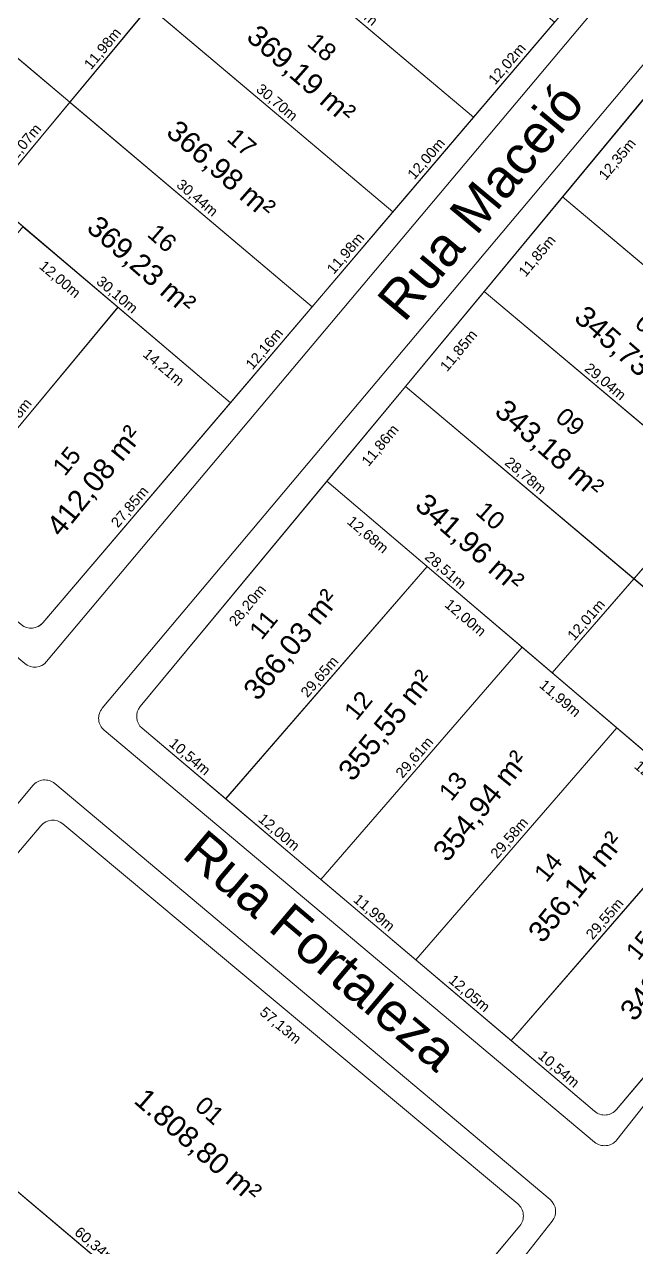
# Model space of a CAD drawing. Header units: metres. Extents: x 3808 to 8215, y 2374 to 6187.
# Drawn here: x 5081.2 to 5140.2, y 3154 to 3271.8 of the extents above; entities that cross this region are included whole.
import ezdxf

# ---------------------------------------------------------------- set-up
doc = ezdxf.new("R2010")
doc.units = ezdxf.units.M
for name, color, linetype in [('Areas Lotes', 1, 'Continuous'), ('Calçada', 8, 'Continuous'), ('COTAS', 7, 'Continuous'), ('Lote', 7, 'Continuous'), ('Nome das Ruas', 7, 'Continuous'), ('Nº Lote', 7, 'Continuous'), ('quadras', 7, 'Continuous')]:
    doc.layers.add(name, color=color, linetype=linetype)
doc.styles.add('Arial', font='arial.ttf')
doc.dimstyles.new('Copy(2) of ISO-25', dxfattribs={"dimtxt": 1, "dimasz": 2.5, "dimexe": 1.25, "dimexo": 0.625, "dimgap": 0.2, "dimtad": 1, "dimtoh": 1, "dimlfac": 1, "dimzin": 1, "dimtxsty": 'Arial', "dimblk": 'NONE', "dimcen": 0, "dimse1": 1, "dimse2": 1, "dimsd1": 1, "dimsd2": 1, "dimclrt": 256, "dimaunit": 1, "dimadec": 3, "dimazin": 0, "dimtfac": 1, "dimtmove": 0, "dimatfit": 3, "dimldrblk": 'NONE', "dimfxl": 1, "dimtolj": 1, "dimtzin": 0, "dimarcsym": 0})

# ---------------------------------------------------------------- blocks, each defined once
blk = doc.blocks.new('*D2647')
at = {"layer": 'Defpoints', "color": 0, "linetype": 'Continuous', "transparency": 16777216}
for p in [(5128.92, 3156.06), (5128.92, 3156.06), (5110.53, 3134.06)]:
    blk.add_point(p, dxfattribs=at)
at = {"layer": 'COTAS', "linetype": 'Continuous', "lineweight": 5, "transparency": 16777216, "insert": (5119.11, 3145.58), "char_height": 1, "attachment_point": 5, "rotation": 50.1149, "style": 'Arial'}
blk.add_mtext('\\A1;28,68m', dxfattribs=at)
blk = doc.blocks.new('_None')
blk = doc.blocks.new('*D2653')
at = {"layer": 'Defpoints', "color": 0, "linetype": 'Continuous', "transparency": 16777216}
for p in [(5082.77, 3194.61), (5084.68, 3192.99), (5064.37, 3172.94)]:
    blk.add_point(p, dxfattribs=at)
at = {"layer": 'COTAS', "linetype": 'Continuous', "lineweight": 5, "transparency": 16777216, "insert": (5074.87, 3182.67), "char_height": 1, "attachment_point": 5, "rotation": 49.6729, "style": 'Arial'}
blk.add_mtext('\\A1;28,43m', dxfattribs=at)
blk = doc.blocks.new('*D2654')
at = {"layer": 'Defpoints', "color": 0, "linetype": 'Continuous', "transparency": 16777216}
for p in [(5084.88, 3194.79), (5128.73, 3158.18), (5127.23, 3156.39)]:
    blk.add_point(p, dxfattribs=at)
at = {"layer": 'COTAS', "linetype": 'Continuous', "lineweight": 5, "transparency": 16777216, "insert": (5105.82, 3175.31), "char_height": 1, "attachment_point": 5, "rotation": 320.1399, "style": 'Arial'}
blk.add_mtext('\\A1;57,13m', dxfattribs=at)
blk = doc.blocks.new('*D2675')
at = {"layer": 'Defpoints', "color": 0, "linetype": 'Continuous', "transparency": 16777216}
for p in [(5064.37, 3172.94), (5087.6, 3153.37), (5086.15, 3151.65)]:
    blk.add_point(p, dxfattribs=at)
at = {"layer": 'COTAS', "linetype": 'Continuous', "lineweight": 5, "transparency": 16777216, "insert": (5075.05, 3162.05), "char_height": 1, "attachment_point": 5, "rotation": 319.8908, "style": 'Arial'}
blk.add_mtext('\\A1;30,37m', dxfattribs=at)
blk = doc.blocks.new('*D2677')
at = {"layer": 'Defpoints', "color": 0, "linetype": 'Continuous', "transparency": 16777216}
for p in [(5064.37, 3172.94), (5110.53, 3134.06), (5110.53, 3134.06)]:
    blk.add_point(p, dxfattribs=at)
at = {"layer": 'COTAS', "linetype": 'Continuous', "lineweight": 5, "transparency": 16777216, "insert": (5087.97, 3154.11), "char_height": 1, "attachment_point": 5, "rotation": 319.8908, "style": 'Arial'}
blk.add_mtext('\\A1;60,34m', dxfattribs=at)
blk = doc.blocks.new('*D2683')
at = {"layer": 'Defpoints', "color": 0, "linetype": 'Continuous', "transparency": 16777216}
for p in [(5101.03, 3235.36), (5101.03, 3235.36), (5082.96, 3214.16)]:
    blk.add_point(p, dxfattribs=at)
at = {"layer": 'COTAS', "linetype": 'Continuous', "lineweight": 5, "transparency": 16777216, "insert": (5091.39, 3225.28), "char_height": 1, "attachment_point": 5, "rotation": 49.5672, "style": 'Arial'}
blk.add_mtext('\\A1;27,85m', dxfattribs=at)
blk = doc.blocks.new('*D2684')
at = {"layer": 'Defpoints', "color": 0, "linetype": 'Continuous', "transparency": 16777216}
for p in [(5108.91, 3244.62), (5108.91, 3244.62), (5101.03, 3235.36)]:
    blk.add_point(p, dxfattribs=at)
at = {"layer": 'COTAS', "linetype": 'Continuous', "lineweight": 5, "transparency": 16777216, "insert": (5104.36, 3240.51), "char_height": 1, "attachment_point": 5, "rotation": 49.5672, "style": 'Arial'}
blk.add_mtext('\\A1;12,16m', dxfattribs=at)
blk = doc.blocks.new('*D2685')
at = {"layer": 'Defpoints', "color": 0, "linetype": 'Continuous', "transparency": 16777216}
for p in [(5116.68, 3253.74), (5116.68, 3253.74), (5108.91, 3244.62)]:
    blk.add_point(p, dxfattribs=at)
at = {"layer": 'COTAS', "linetype": 'Continuous', "lineweight": 5, "transparency": 16777216, "insert": (5112.19, 3249.7), "char_height": 1, "attachment_point": 5, "rotation": 49.5672, "style": 'Arial'}
blk.add_mtext('\\A1;11,98m', dxfattribs=at)
blk = doc.blocks.new('*D2686')
at = {"layer": 'Defpoints', "color": 0, "linetype": 'Continuous', "transparency": 16777216}
for p in [(5124.46, 3262.87), (5124.46, 3262.87), (5116.68, 3253.74)]:
    blk.add_point(p, dxfattribs=at)
at = {"layer": 'COTAS', "linetype": 'Continuous', "lineweight": 5, "transparency": 16777216, "insert": (5119.96, 3258.82), "char_height": 1, "attachment_point": 5, "rotation": 49.5672, "style": 'Arial'}
blk.add_mtext('\\A1;12,00m', dxfattribs=at)
blk = doc.blocks.new('*D2687')
at = {"layer": 'Defpoints', "color": 0, "linetype": 'Continuous', "transparency": 16777216}
for p in [(5132.26, 3272.02), (5132.26, 3272.02), (5124.46, 3262.87)]:
    blk.add_point(p, dxfattribs=at)
at = {"layer": 'COTAS', "linetype": 'Continuous', "lineweight": 5, "transparency": 16777216, "insert": (5127.75, 3267.96), "char_height": 1, "attachment_point": 5, "rotation": 49.5672, "style": 'Arial'}
blk.add_mtext('\\A1;12,02m', dxfattribs=at)
blk = doc.blocks.new('*D2702')
at = {"layer": 'Defpoints', "color": 0, "linetype": 'Continuous', "transparency": 16777216}
for p in [(5085.55, 3264.31), (5085.55, 3264.31), (5077.84, 3255.03)]:
    blk.add_point(p, dxfattribs=at)
at = {"layer": 'COTAS', "linetype": 'Continuous', "lineweight": 5, "transparency": 16777216, "insert": (5081.08, 3260.18), "char_height": 1, "attachment_point": 5, "rotation": 50.2659, "style": 'Arial'}
blk.add_mtext('\\A1;12,07m', dxfattribs=at)
blk = doc.blocks.new('*D2703')
at = {"layer": 'Defpoints', "color": 0, "linetype": 'Continuous', "transparency": 16777216}
for p in [(5093.21, 3273.53), (5093.21, 3273.53), (5085.55, 3264.31)]:
    blk.add_point(p, dxfattribs=at)
at = {"layer": 'COTAS', "linetype": 'Continuous', "lineweight": 5, "transparency": 16777216, "insert": (5088.77, 3269.43), "char_height": 1, "attachment_point": 5, "rotation": 50.2659, "style": 'Arial'}
blk.add_mtext('\\A1;11,98m', dxfattribs=at)
blk = doc.blocks.new('*D2710')
at = {"layer": 'Defpoints', "color": 0, "linetype": 'Continuous', "transparency": 16777216}
for p in [(5090.19, 3244.55), (5090.19, 3244.55), (5071.35, 3221.88)]:
    blk.add_point(p, dxfattribs=at)
at = {"layer": 'COTAS', "linetype": 'Continuous', "lineweight": 5, "transparency": 16777216, "insert": (5080.15, 3233.73), "char_height": 1, "attachment_point": 5, "rotation": 50.2659, "style": 'Arial'}
blk.add_mtext('\\A1;29,48m', dxfattribs=at)
blk = doc.blocks.new('*D2714')
at = {"layer": 'Defpoints', "color": 0, "linetype": 'Continuous', "transparency": 16777216}
for p in [(5081.04, 3252.31), (5090.21, 3244.58), (5088.62, 3242.7)]:
    blk.add_point(p, dxfattribs=at)
at = {"layer": 'COTAS', "linetype": 'Continuous', "lineweight": 5, "transparency": 16777216, "insert": (5084.56, 3247.19), "char_height": 1, "attachment_point": 5, "rotation": 319.7087, "style": 'Arial'}
blk.add_mtext('\\A1;12,00m', dxfattribs=at)
blk = doc.blocks.new('*D2715')
at = {"layer": 'Defpoints', "color": 0, "linetype": 'Continuous', "transparency": 16777216}
for p in [(5090.21, 3244.58), (5101.03, 3235.36), (5099.45, 3233.51)]:
    blk.add_point(p, dxfattribs=at)
at = {"layer": 'COTAS', "linetype": 'Continuous', "lineweight": 5, "transparency": 16777216, "insert": (5094.55, 3238.71), "char_height": 1, "attachment_point": 5, "rotation": 319.7087, "style": 'Arial'}
blk.add_mtext('\\A1;14,21m', dxfattribs=at)
blk = doc.blocks.new('*D2717')
at = {"layer": 'Defpoints', "color": 0, "linetype": 'Continuous', "transparency": 16777216}
for p in [(5078.07, 3254.83), (5101.03, 3235.36), (5101.03, 3235.36)]:
    blk.add_point(p, dxfattribs=at)
at = {"layer": 'COTAS', "linetype": 'Continuous', "lineweight": 5, "transparency": 16777216, "insert": (5090.07, 3245.71), "char_height": 1, "attachment_point": 5, "rotation": 319.7087, "style": 'Arial'}
blk.add_mtext('\\A1;30,10m', dxfattribs=at)
blk = doc.blocks.new('*D2718')
at = {"layer": 'Defpoints', "color": 0, "linetype": 'Continuous', "transparency": 16777216}
for p in [(5062.37, 3283.86), (5085.64, 3264.24), (5085.64, 3264.24)]:
    blk.add_point(p, dxfattribs=at)
at = {"layer": 'COTAS', "linetype": 'Continuous', "lineweight": 5, "transparency": 16777216, "insert": (5074.52, 3274.66), "char_height": 1, "attachment_point": 5, "rotation": 319.8616, "style": 'Arial'}
blk.add_mtext('\\A1;30,44m', dxfattribs=at)
blk = doc.blocks.new('*D2719')
at = {"layer": 'Defpoints', "color": 0, "linetype": 'Continuous', "transparency": 16777216}
for p in [(5085.64, 3264.24), (5108.91, 3244.62), (5108.91, 3244.62)]:
    blk.add_point(p, dxfattribs=at)
at = {"layer": 'COTAS', "linetype": 'Continuous', "lineweight": 5, "transparency": 16777216, "insert": (5097.79, 3255.04), "char_height": 1, "attachment_point": 5, "rotation": 319.8616, "style": 'Arial'}
blk.add_mtext('\\A1;30,44m', dxfattribs=at)
blk = doc.blocks.new('*D2721')
at = {"layer": 'Defpoints', "color": 0, "linetype": 'Continuous', "transparency": 16777216}
for p in [(5093.21, 3273.53), (5116.68, 3253.74), (5116.68, 3253.74)]:
    blk.add_point(p, dxfattribs=at)
at = {"layer": 'COTAS', "linetype": 'Continuous', "lineweight": 5, "transparency": 16777216, "insert": (5105.47, 3264.24), "char_height": 1, "attachment_point": 5, "rotation": 319.8616, "style": 'Arial'}
blk.add_mtext('\\A1;30,70m', dxfattribs=at)
blk = doc.blocks.new('*D2723')
at = {"layer": 'Defpoints', "color": 0, "linetype": 'Continuous', "transparency": 16777216}
for p in [(5100.88, 3282.75), (5124.46, 3262.87), (5124.46, 3262.87)]:
    blk.add_point(p, dxfattribs=at)
at = {"layer": 'COTAS', "linetype": 'Continuous', "lineweight": 5, "transparency": 16777216, "insert": (5113.19, 3273.42), "char_height": 1, "attachment_point": 5, "rotation": 319.8616, "style": 'Arial'}
blk.add_mtext('\\A1;30,84m', dxfattribs=at)
blk = doc.blocks.new('*D2737')
at = {"layer": 'Defpoints', "color": 0, "linetype": 'Continuous', "transparency": 16777216}
for p in [(5092.53, 3203.99), (5100.58, 3197.18), (5100.58, 3197.18)]:
    blk.add_point(p, dxfattribs=at)
at = {"layer": 'COTAS', "linetype": 'Continuous', "lineweight": 5, "transparency": 16777216, "insert": (5097.07, 3201.2), "char_height": 1, "attachment_point": 5, "rotation": 319.759, "style": 'Arial'}
blk.add_mtext('\\A1;10,54m', dxfattribs=at)
blk = doc.blocks.new('*D2738')
at = {"layer": 'Defpoints', "color": 0, "linetype": 'Continuous', "transparency": 16777216}
for p in [(5100.58, 3197.18), (5109.74, 3189.43), (5109.74, 3189.43)]:
    blk.add_point(p, dxfattribs=at)
at = {"layer": 'COTAS', "linetype": 'Continuous', "lineweight": 5, "transparency": 16777216, "insert": (5105.67, 3193.92), "char_height": 1, "attachment_point": 5, "rotation": 319.759, "style": 'Arial'}
blk.add_mtext('\\A1;12,00m', dxfattribs=at)
blk = doc.blocks.new('*D2739')
at = {"layer": 'Defpoints', "color": 0, "linetype": 'Continuous', "transparency": 16777216}
for p in [(5109.74, 3189.43), (5118.89, 3181.68), (5118.89, 3181.68)]:
    blk.add_point(p, dxfattribs=at)
at = {"layer": 'COTAS', "linetype": 'Continuous', "lineweight": 5, "transparency": 16777216, "insert": (5114.83, 3186.17), "char_height": 1, "attachment_point": 5, "rotation": 319.759, "style": 'Arial'}
blk.add_mtext('\\A1;11,99m', dxfattribs=at)
blk = doc.blocks.new('*D2740')
at = {"layer": 'Defpoints', "color": 0, "linetype": 'Continuous', "transparency": 16777216}
for p in [(5118.89, 3181.68), (5128.09, 3173.9), (5128.09, 3173.9)]:
    blk.add_point(p, dxfattribs=at)
at = {"layer": 'COTAS', "linetype": 'Continuous', "lineweight": 5, "transparency": 16777216, "insert": (5124.01, 3178.4), "char_height": 1, "attachment_point": 5, "rotation": 319.759, "style": 'Arial'}
blk.add_mtext('\\A1;12,05m', dxfattribs=at)
blk = doc.blocks.new('*D2741')
at = {"layer": 'Defpoints', "color": 0, "linetype": 'Continuous', "transparency": 16777216}
for p in [(5128.09, 3173.9), (5136.13, 3167.09), (5136.13, 3167.09)]:
    blk.add_point(p, dxfattribs=at)
at = {"layer": 'COTAS', "linetype": 'Continuous', "lineweight": 5, "transparency": 16777216, "insert": (5132.63, 3171.11), "char_height": 1, "attachment_point": 5, "rotation": 319.759, "style": 'Arial'}
blk.add_mtext('\\A1;10,54m', dxfattribs=at)
blk = doc.blocks.new('*D2742')
at = {"layer": 'Defpoints', "color": 0, "linetype": 'Continuous', "transparency": 16777216}
for p in [(5156.29, 3188.69), (5156.29, 3188.69), (5138.25, 3167.27)]:
    blk.add_point(p, dxfattribs=at)
at = {"layer": 'COTAS', "linetype": 'Continuous', "lineweight": 5, "transparency": 16777216, "insert": (5146.66, 3178.5), "char_height": 1, "attachment_point": 5, "rotation": 49.9018, "style": 'Arial'}
blk.add_mtext('\\A1;28,01m', dxfattribs=at)
blk = doc.blocks.new('*D2749')
at = {"layer": 'Defpoints', "color": 0, "linetype": 'Continuous', "transparency": 16777216}
for p in [(5110.34, 3227.81), (5112.35, 3226.13), (5092.34, 3206.1)]:
    blk.add_point(p, dxfattribs=at)
at = {"layer": 'COTAS', "linetype": 'Continuous', "lineweight": 5, "transparency": 16777216, "insert": (5102.74, 3215.79), "char_height": 1, "attachment_point": 5, "rotation": 50.3427, "style": 'Arial'}
blk.add_mtext('\\A1;28,20m', dxfattribs=at)
blk = doc.blocks.new('*D2750')
at = {"layer": 'Defpoints', "color": 0, "linetype": 'Continuous', "transparency": 16777216}
for p in [(5117.91, 3236.94), (5119.92, 3235.27), (5110.34, 3227.81)]:
    blk.add_point(p, dxfattribs=at)
at = {"layer": 'COTAS', "linetype": 'Continuous', "lineweight": 5, "transparency": 16777216, "insert": (5115.52, 3231.21), "char_height": 1, "attachment_point": 5, "rotation": 50.3427, "style": 'Arial'}
blk.add_mtext('\\A1;11,86m', dxfattribs=at)
blk = doc.blocks.new('*D2751')
at = {"layer": 'Defpoints', "color": 0, "linetype": 'Continuous', "transparency": 16777216}
for p in [(5125.47, 3246.06), (5127.49, 3244.39), (5117.91, 3236.94)]:
    blk.add_point(p, dxfattribs=at)
at = {"layer": 'COTAS', "linetype": 'Continuous', "lineweight": 5, "transparency": 16777216, "insert": (5123.09, 3240.34), "char_height": 1, "attachment_point": 5, "rotation": 50.3427, "style": 'Arial'}
blk.add_mtext('\\A1;11,85m', dxfattribs=at)
blk = doc.blocks.new('*D2752')
at = {"layer": 'Defpoints', "color": 0, "linetype": 'Continuous', "transparency": 16777216}
for p in [(5133.03, 3255.19), (5135.05, 3253.52), (5125.47, 3246.06)]:
    blk.add_point(p, dxfattribs=at)
at = {"layer": 'COTAS', "linetype": 'Continuous', "lineweight": 5, "transparency": 16777216, "insert": (5130.65, 3249.46), "char_height": 1, "attachment_point": 5, "rotation": 50.3427, "style": 'Arial'}
blk.add_mtext('\\A1;11,85m', dxfattribs=at)
blk = doc.blocks.new('*D2753')
at = {"layer": 'Defpoints', "color": 0, "linetype": 'Continuous', "transparency": 16777216}
for p in [(5140.91, 3264.69), (5142.93, 3263.02), (5133.03, 3255.19)]:
    blk.add_point(p, dxfattribs=at)
at = {"layer": 'COTAS', "linetype": 'Continuous', "lineweight": 5, "transparency": 16777216, "insert": (5138.37, 3258.78), "char_height": 1, "attachment_point": 5, "rotation": 50.3427, "style": 'Arial'}
blk.add_mtext('\\A1;12,35m', dxfattribs=at)
blk = doc.blocks.new('*D2761')
at = {"layer": 'Defpoints', "color": 0, "linetype": 'Continuous', "transparency": 16777216}
for p in [(5139.92, 3218.4), (5139.92, 3218.4), (5132.05, 3209.32)]:
    blk.add_point(p, dxfattribs=at)
at = {"layer": 'COTAS', "linetype": 'Continuous', "lineweight": 5, "transparency": 16777216, "insert": (5135.38, 3214.39), "char_height": 1, "attachment_point": 5, "rotation": 49.0793, "style": 'Arial'}
blk.add_mtext('\\A1;12,01m', dxfattribs=at)
blk = doc.blocks.new('*D2762')
at = {"layer": 'Defpoints', "color": 0, "linetype": 'Continuous', "transparency": 16777216}
for p in [(5147.71, 3227.39), (5147.71, 3227.39), (5139.92, 3218.4)]:
    blk.add_point(p, dxfattribs=at)
at = {"layer": 'COTAS', "linetype": 'Continuous', "lineweight": 5, "transparency": 16777216, "insert": (5143.21, 3223.42), "char_height": 1, "attachment_point": 5, "rotation": 49.0793, "style": 'Arial'}
blk.add_mtext('\\A1;11,89m', dxfattribs=at)
blk = doc.blocks.new('*D2766')
at = {"layer": 'Defpoints', "color": 0, "linetype": 'Continuous', "transparency": 16777216}
for p in [(5120, 3219.59), (5120, 3219.59), (5100.58, 3197.18)]:
    blk.add_point(p, dxfattribs=at)
at = {"layer": 'COTAS', "linetype": 'Continuous', "lineweight": 5, "transparency": 16777216, "insert": (5109.68, 3208.91), "char_height": 1, "attachment_point": 5, "rotation": 49.0793, "style": 'Arial'}
blk.add_mtext('\\A1;29,65m', dxfattribs=at)
blk = doc.blocks.new('*D2767')
at = {"layer": 'Defpoints', "color": 0, "linetype": 'Continuous', "transparency": 16777216}
for p in [(5129.13, 3211.81), (5129.13, 3211.81), (5109.74, 3189.43)]:
    blk.add_point(p, dxfattribs=at)
at = {"layer": 'COTAS', "linetype": 'Continuous', "lineweight": 5, "transparency": 16777216, "insert": (5118.83, 3201.14), "char_height": 1, "attachment_point": 5, "rotation": 49.0793, "style": 'Arial'}
blk.add_mtext('\\A1;29,61m', dxfattribs=at)
blk = doc.blocks.new('*D2768')
at = {"layer": 'Defpoints', "color": 0, "linetype": 'Continuous', "transparency": 16777216}
for p in [(5138.27, 3204.04), (5138.27, 3204.04), (5118.89, 3181.68)]:
    blk.add_point(p, dxfattribs=at)
at = {"layer": 'COTAS', "linetype": 'Continuous', "lineweight": 5, "transparency": 16777216, "insert": (5127.97, 3193.38), "char_height": 1, "attachment_point": 5, "rotation": 49.0793, "style": 'Arial'}
blk.add_mtext('\\A1;29,58m', dxfattribs=at)
blk = doc.blocks.new('*D2769')
at = {"layer": 'Defpoints', "color": 0, "linetype": 'Continuous', "transparency": 16777216}
for p in [(5147.44, 3196.23), (5147.44, 3196.23), (5128.09, 3173.9)]:
    blk.add_point(p, dxfattribs=at)
at = {"layer": 'COTAS', "linetype": 'Continuous', "lineweight": 5, "transparency": 16777216, "insert": (5137.16, 3185.59), "char_height": 1, "attachment_point": 5, "rotation": 49.0793, "style": 'Arial'}
blk.add_mtext('\\A1;29,55m', dxfattribs=at)
blk = doc.blocks.new('*D2770')
at = {"layer": 'Defpoints', "color": 0, "linetype": 'Continuous', "transparency": 16777216}
for p in [(5110.34, 3227.81), (5120, 3219.59), (5118.54, 3217.87)]:
    blk.add_point(p, dxfattribs=at)
at = {"layer": 'COTAS', "linetype": 'Continuous', "lineweight": 5, "transparency": 16777216, "insert": (5114.23, 3222.59), "char_height": 1, "attachment_point": 5, "rotation": 319.5993, "style": 'Arial'}
blk.add_mtext('\\A1;12,68m', dxfattribs=at)
blk = doc.blocks.new('*D2771')
at = {"layer": 'Defpoints', "color": 0, "linetype": 'Continuous', "transparency": 16777216}
for p in [(5120, 3219.59), (5129.13, 3211.81), (5127.68, 3210.1)]:
    blk.add_point(p, dxfattribs=at)
at = {"layer": 'COTAS', "linetype": 'Continuous', "lineweight": 5, "transparency": 16777216, "insert": (5123.63, 3214.59), "char_height": 1, "attachment_point": 5, "rotation": 319.5993, "style": 'Arial'}
blk.add_mtext('\\A1;12,00m', dxfattribs=at)
blk = doc.blocks.new('*D2772')
at = {"layer": 'Defpoints', "color": 0, "linetype": 'Continuous', "transparency": 16777216}
for p in [(5129.13, 3211.81), (5138.27, 3204.04), (5136.81, 3202.32)]:
    blk.add_point(p, dxfattribs=at)
at = {"layer": 'COTAS', "linetype": 'Continuous', "lineweight": 5, "transparency": 16777216, "insert": (5132.76, 3206.82), "char_height": 1, "attachment_point": 5, "rotation": 319.5993, "style": 'Arial'}
blk.add_mtext('\\A1;11,99m', dxfattribs=at)
blk = doc.blocks.new('*D2773')
at = {"layer": 'Defpoints', "color": 0, "linetype": 'Continuous', "transparency": 16777216}
for p in [(5138.27, 3204.04), (5147.44, 3196.23), (5145.98, 3194.51)]:
    blk.add_point(p, dxfattribs=at)
at = {"layer": 'COTAS', "linetype": 'Continuous', "lineweight": 5, "transparency": 16777216, "insert": (5141.91, 3199.03), "char_height": 1, "attachment_point": 5, "rotation": 319.5993, "style": 'Arial'}
blk.add_mtext('\\A1;12,05m', dxfattribs=at)
blk = doc.blocks.new('*D2775')
at = {"layer": 'Defpoints', "color": 0, "linetype": 'Continuous', "transparency": 16777216}
for p in [(5110.34, 3227.81), (5132.05, 3209.33), (5132.05, 3209.33)]:
    blk.add_point(p, dxfattribs=at)
at = {"layer": 'COTAS', "linetype": 'Continuous', "lineweight": 5, "transparency": 16777216, "insert": (5121.71, 3219.18), "char_height": 1, "attachment_point": 5, "rotation": 319.5993, "style": 'Arial'}
blk.add_mtext('\\A1;28,51m', dxfattribs=at)
blk = doc.blocks.new('*D2776')
at = {"layer": 'Defpoints', "color": 0, "linetype": 'Continuous', "transparency": 16777216}
for p in [(5132.06, 3209.33), (5156.29, 3188.69), (5156.29, 3188.69)]:
    blk.add_point(p, dxfattribs=at)
at = {"layer": 'COTAS', "linetype": 'Continuous', "lineweight": 5, "transparency": 16777216, "insert": (5144.69, 3199.62), "char_height": 1, "attachment_point": 5, "rotation": 319.5863, "style": 'Arial'}
blk.add_mtext('\\A1;31,83m', dxfattribs=at)
blk = doc.blocks.new('*D2777')
at = {"layer": 'Defpoints', "color": 0, "linetype": 'Continuous', "transparency": 16777216}
for p in [(5117.91, 3236.94), (5139.92, 3218.4), (5139.92, 3218.4)]:
    blk.add_point(p, dxfattribs=at)
at = {"layer": 'COTAS', "linetype": 'Continuous', "lineweight": 5, "transparency": 16777216, "insert": (5129.43, 3228.28), "char_height": 1, "attachment_point": 5, "rotation": 319.9039, "style": 'Arial'}
blk.add_mtext('\\A1;28,78m', dxfattribs=at)
blk = doc.blocks.new('*D2778')
at = {"layer": 'Defpoints', "color": 0, "linetype": 'Continuous', "transparency": 16777216}
for p in [(5139.92, 3218.4), (5164.14, 3198.01), (5164.14, 3198.01)]:
    blk.add_point(p, dxfattribs=at)
at = {"layer": 'COTAS', "linetype": 'Continuous', "lineweight": 5, "transparency": 16777216, "insert": (5152.55, 3208.82), "char_height": 1, "attachment_point": 5, "rotation": 319.9039, "style": 'Arial'}
blk.add_mtext('\\A1;31,66m', dxfattribs=at)
blk = doc.blocks.new('*D2779')
at = {"layer": 'Defpoints', "color": 0, "linetype": 'Continuous', "transparency": 16777216}
for p in [(5125.47, 3246.06), (5147.71, 3227.39), (5147.71, 3227.39)]:
    blk.add_point(p, dxfattribs=at)
at = {"layer": 'COTAS', "linetype": 'Continuous', "lineweight": 5, "transparency": 16777216, "insert": (5137.11, 3237.34), "char_height": 1, "attachment_point": 5, "rotation": 319.9832, "style": 'Arial'}
blk.add_mtext('\\A1;29,04m', dxfattribs=at)
blk = doc.blocks.new('*D2781')
at = {"layer": 'Defpoints', "color": 0, "linetype": 'Continuous', "transparency": 16777216}
for p in [(5133.03, 3255.19), (5155.48, 3236.35), (5155.48, 3236.35)]:
    blk.add_point(p, dxfattribs=at)
at = {"layer": 'COTAS', "linetype": 'Continuous', "lineweight": 5, "transparency": 16777216, "insert": (5144.77, 3246.38), "char_height": 1, "attachment_point": 5, "rotation": 319.9832, "style": 'Arial'}
blk.add_mtext('\\A1;29,30m', dxfattribs=at)

msp = doc.modelspace()

# ---------------------------------------------------------------- linework, layer by layer
at = {"layer": 'Calçada', "linetype": 'Continuous', "lineweight": 5}
for p, q in [((5161.636, 3303.601), (5083.323, 3210.419)), ((5081.21, 3210.235), (5033.554, 3250.248)), ((5081.985, 3198.48), (5003.887, 3105.011)), ((5131.842, 3158.583), (5084.101, 3198.667)), ((5128.147, 3151.573), (5132.053, 3156.503))]:
    msp.add_line(p, q, dxfattribs=at)
at = {"layer": 'Calçada', "linetype": 'Continuous', "lineweight": 5, "flags": 128}
msp.add_lwpolyline([(5138.266, 3164.344, -0.422542), (5136.126, 3164.126), (5088.868, 3203.805, -0.4143551), (5088.684, 3205.919), (5167.057, 3299.171, -0.4113763), (5169.16, 3299.364), (5172.41, 3296.685), (5214.232, 3261.654), (5216.566, 3259.817, -0.4300369), (5216.765, 3257.648), (5211.147, 3251.251), (5141.905, 3168.935), (5138.266, 3164.344)], format="xyb", dxfattribs=at)
at = {"layer": 'Calçada', "linetype": 'Continuous', "lineweight": 5}
for centre, start, end in [((5082.174, 3211.384), 229.98262, 319.95495), ((5083.137, 3197.519), 49.98262, 140.11931), ((5130.878, 3157.434), 321.60701, 49.98262)]:
    msp.add_arc(centre, 1.5, start, end, dxfattribs=at)
at = {"layer": 'Lote', "linetype": 'Continuous', "lineweight": 5}
for p, q in [((5070.095, 3293.022), (5116.683, 3253.738)), ((5085.555, 3264.311), (5062.373, 3283.859)), ((5103.011, 3280.96), (5124.465, 3262.87)), ((5099.01, 3280.498), (5077.837, 3255.026)), ((5054.645, 3274.688), (5101.028, 3235.364)), ((5085.642, 3264.237), (5108.911, 3244.616)), ((5133.035, 3255.186), (5153.107, 3238.334)), ((5125.471, 3246.062), (5171.825, 3207.143)), ((5090.212, 3244.579), (5071.345, 3221.881)), ((5164.138, 3198.013), (5117.907, 3236.938)), ((5132.052, 3209.324), (5153.552, 3234.127)), ((5110.337, 3227.806), (5156.291, 3188.694)), ((5100.574, 3197.182), (5119.995, 3219.586)), ((5109.735, 3189.431), (5129.133, 3211.808)), ((5118.89, 3181.684), (5138.266, 3204.036)), ((5128.086, 3173.901), (5147.44, 3196.228)), ((5064.373, 3172.936), (5110.526, 3134.059))]:
    msp.add_line(p, q, dxfattribs=at)
at = {"layer": 'Lote', "linetype": 'Continuous', "lineweight": 5, "flags": 128}
for points in [[(5070.095, 3293.022), (5062.373, 3283.859), (5085.555, 3264.311), (5093.215, 3273.527)], [(5062.373, 3283.859), (5054.645, 3274.688), (5077.837, 3255.026), (5085.555, 3264.311)], [(5108.911, 3244.616), (5116.683, 3253.738), (5093.215, 3273.527), (5085.555, 3264.311)], [(5101.028, 3235.364), (5108.911, 3244.616), (5085.555, 3264.311), (5077.837, 3255.026)], [(5062.111, 3229.544), (5071.345, 3221.881), (5090.19, 3244.552), (5081.037, 3252.313)], [(5139.922, 3218.403), (5147.711, 3227.389), (5125.471, 3246.062), (5117.907, 3236.938)], [(5132.052, 3209.324), (5139.922, 3218.403), (5117.907, 3236.938), (5110.337, 3227.806)], [(5164.138, 3198.013), (5171.825, 3207.143), (5147.711, 3227.389), (5139.922, 3218.403)], [(5129.133, 3211.808), (5119.995, 3219.586), (5100.575, 3197.183), (5109.735, 3189.431)], [(5156.291, 3188.694), (5164.138, 3198.013), (5139.922, 3218.403), (5132.052, 3209.324)], [(5138.266, 3204.036), (5129.133, 3211.808), (5109.735, 3189.431), (5118.89, 3181.684)], [(5118.89, 3181.684), (5128.086, 3173.901), (5147.44, 3196.228), (5138.266, 3204.036)], [(5077.855, 3141.648), (5087.599, 3153.371), (5064.373, 3172.936), (5054.406, 3161.194)]]:
    msp.add_lwpolyline(points, close=True, dxfattribs=at)
for points in [[(5103.011, 3280.96), (5124.465, 3262.87), (5132.261, 3272.02), (5108.568, 3291.998), (5108.566, 3291.995), (5102.76, 3285.01)], [(5099.01, 3280.498), (5093.215, 3273.527), (5116.683, 3253.738), (5124.465, 3262.87), (5103.011, 3280.96)], [(5157.395, 3238.56), (5163.583, 3245.698), (5140.915, 3264.693), (5133.035, 3255.186), (5153.107, 3238.334)], [(5153.107, 3238.334), (5133.035, 3255.186), (5125.471, 3246.062), (5147.711, 3227.389), (5153.552, 3234.127)]]:
    msp.add_lwpolyline(points, dxfattribs=at)
for points in [[(5071.345, 3221.881), (5080.864, 3213.981, 0.410413), (5082.963, 3214.163), (5101.028, 3235.364), (5090.19, 3244.552)], [(5119.995, 3219.586), (5110.337, 3227.806), (5092.341, 3206.096, 0.4112332), (5092.527, 3203.994), (5100.575, 3197.183)], [(5156.291, 3188.694), (5147.44, 3196.228), (5128.086, 3173.901), (5136.134, 3167.09, 0.4149434), (5138.25, 3167.269)], [(5110.526, 3134.059), (5128.916, 3156.064, 0.414341), (5128.726, 3158.178), (5084.876, 3194.79, 0.4118284), (5082.771, 3194.609), (5064.373, 3172.936)]]:
    msp.add_lwpolyline(points, format="xyb", close=True, dxfattribs=at)
at = {"layer": 'quadras', "linetype": 'Continuous', "lineweight": 5}
for p, q in [((5082.963, 3214.163), (5159.121, 3303.544)), ((5166.822, 3295.945), (5092.341, 3206.096)), ((5138.25, 3167.269), (5213.754, 3256.938)), ((5092.527, 3203.994), (5136.134, 3167.09)), ((5082.771, 3194.609), (5007.644, 3106.107)), ((5128.726, 3158.178), (5084.876, 3194.79)), ((5054.511, 3067.03), (5128.916, 3156.064))]:
    msp.add_line(p, q, dxfattribs=at)
for centre, start, end in [((5081.822, 3215.136), 230.31171, 319.56724), ((5093.496, 3205.139), 140.34268, 229.75905), ((5083.915, 3193.639), 50.13987, 139.6729), ((5137.103, 3168.235), 229.75905, 319.90179), ((5127.765, 3157.026), 320.11495, 50.13987)]:
    msp.add_arc(centre, 1.5, start, end, dxfattribs=at)

# ---------------------------------------------------------------- texts
at = {"layer": 'Areas Lotes', "color": 1, "lineweight": 5, "style": 'Arial'}
for s, height, rotation, p in [('369,19 m²', 2.0071, 318.90341, (5102.451, 3270.427)), ('366,98 m²', 2.0071, 318.90341, (5094.726, 3261.248)), ('369,23 m²', 2.0071, 318.90341, (5087.054, 3252.042)), ('345,73 m²', 2.0071, 318.90341, (5134.032, 3243.381)), ('343,18 m²', 2.0071, 318.90341, (5126.368, 3234.341)), ('412,08 m²', 2.0071, 50.94257, (5084.699, 3222.318)), ('341,96 m²', 2.0071, 318.90341, (5118.691, 3225.286)), ('366,03 m²', 2.0071, 50.94257, (5103.666, 3206.54)), ('355,55 m²', 2.0071, 50.94257, (5112.804, 3198.763)), ('354,94 m²', 2.0071, 50.94257, (5121.936, 3190.99)), ('356,14 m²', 2.0071, 50.94257, (5131.11, 3183.182)), ('349,00 m²', 2.0071, 50.94257, (5139.962, 3175.648)), ('1.808,80 m²', 2.00712, 318.90341, (5091.624, 3167.982))]:
    msp.add_text(s, height=height, rotation=rotation, dxfattribs=at).set_placement(p)
at = {"layer": 'Nome das Ruas', "lineweight": 5, "style": 'Arial'}
for s, height, rotation, p in [('Rua Maceió', 3.6842, 50.27315, (5117.773, 3243.004, 190.804)), ('Rua Fortaleza', 3.68425, 319.74403, (5096.236, 3191.637, 190.804))]:
    msp.add_text(s, height=height, rotation=rotation, dxfattribs=at).set_placement(p)
at = {"layer": 'Nº Lote', "lineweight": 5, "style": 'Arial'}
for s, rotation, p in [('18', 318.90341, (5108.309, 3269.848, 1.156)), ('17', 318.90341, (5100.584, 3260.669, 1.156)), ('16', 318.90341, (5092.912, 3251.463, 1.156)), ('08', 318.90341, (5139.89, 3242.802, 1.156)), ('09', 318.90341, (5132.226, 3233.762, 1.156)), ('15', 50.94257, (5085.069, 3228.193, 1.156)), ('10', 318.90341, (5124.549, 3224.707, 1.156)), ('11', 50.94257, (5104.036, 3212.415, 1.156)), ('12', 50.94257, (5113.174, 3204.637, 1.156)), ('13', 50.94257, (5122.307, 3196.865, 1.156)), ('14', 50.94257, (5131.481, 3189.057, 1.156)), ('15', 50.94257, (5140.332, 3181.523, 1.156)), ('01', 318.90341, (5097.482, 3167.403, 1.156))]:
    msp.add_text(s, height=1.706, rotation=rotation, dxfattribs=at).set_placement(p)

# ---------------------------------------------------------------- dimensions: what is measured, and where the dimension line sits
at = {"layer": 'COTAS', "linetype": 'Continuous', "lineweight": 5}
for p1, p2, distance, picture, middle in [((5062.373, 3283.859), (5085.642, 3264.237), 0, '*D2718', (5074.524, 3274.66)), ((5100.8844, 3282.7537), (5124.4647, 3262.8702), 0, '*D2723', (5113.1908, 3273.4242)), ((5093.215, 3273.527), (5116.683, 3253.738), 0, '*D2721', (5105.465, 3264.244)), ((5077.837, 3255.026), (5085.555, 3264.311), 0, '*D2702', (5081.08, 3260.181)), ((5085.642, 3264.237), (5108.911, 3244.616), 0, '*D2719', (5097.793, 3255.039)), ((5078.071, 3254.827), (5101.028, 3235.364), 0, '*D2717', (5090.067, 3245.707)), ((5133.035, 3255.186), (5155.475, 3236.345), 0, '*D2781', (5144.77, 3246.379)), ((5125.471, 3246.062), (5147.711, 3227.389), 0, '*D2779', (5137.106, 3237.339)), ((5071.345, 3221.881), (5090.19, 3244.552), 0, '*D2710', (5080.152, 3233.728)), ((5117.907, 3236.938), (5139.922, 3218.403), 0, '*D2777', (5129.43, 3228.283)), ((5082.963, 3214.163), (5101.028, 3235.364), 0, '*D2683', (5091.386, 3225.283)), ((5092.341, 3206.096), (5110.337, 3227.806), -2.618, '*D2749', (5102.738, 3215.791)), ((5110.337, 3227.806), (5119.995, 3219.586), -2.25, '*D2770', (5114.227, 3222.592)), ((5110.337, 3227.806), (5132.046, 3209.33), 0, '*D2775', (5121.71, 3219.178)), ((5100.575, 3197.183), (5119.995, 3219.586), 0, '*D2766', (5109.68, 3208.909)), ((5132.0519, 3209.3243), (5139.9216, 3218.4026), 0, '*D2761', (5135.3815, 3214.3881)), ((5139.922, 3218.403), (5164.138, 3198.013), 0, '*D2778', (5152.546, 3208.821)), ((5109.735, 3189.431), (5129.133, 3211.808), 0, '*D2767', (5118.829, 3201.144)), ((5132.057, 3209.33), (5156.291, 3188.694), 0, '*D2776', (5144.693, 3199.622)), ((5118.89, 3181.684), (5138.266, 3204.036), 0, '*D2768', (5127.972, 3193.384)), ((5092.527, 3203.994), (5100.575, 3197.183), 0, '*D2737', (5097.068, 3201.2)), ((5128.086, 3173.901), (5147.44, 3196.228), 0, '*D2769', (5137.158, 3185.589)), ((5084.8762, 3194.79), (5128.7261, 3158.1776), -2.3269, '*D2654', (5105.8232, 3175.3125)), ((5138.25, 3167.269), (5156.291, 3188.694), 0, '*D2742', (5146.658, 3178.497)), ((5064.373, 3172.936), (5087.599, 3153.371), -2.247, '*D2675', (5075.055, 3162.048)), ((5064.373, 3172.9356), (5110.5259, 3134.0586), 0, '*D2677', (5087.9655, 3154.1097))]:
    dim = msp.add_aligned_dim(p1=p1, p2=p2, distance=distance, dimstyle='Copy(2) of ISO-25', override={"dimpost": 'm'}, dxfattribs=at)
    dim.commit()
    dim.dimension.update_dxf_attribs({"geometry": picture, "text_midpoint": middle})
for base, p1, p2, angle, picture, middle in [((5093.215, 3273.527), (5085.555, 3264.311), (5093.215, 3273.527), 230.26592, '*D2703', (5088.769, 3269.431)), ((5132.261, 3272.02), (5124.465, 3262.87), (5132.261, 3272.02), 229.56724, '*D2687', (5127.753, 3267.964)), ((5142.931, 3263.022), (5133.035, 3255.186), (5140.915, 3264.693), 230.34268, '*D2753', (5138.374, 3258.78)), ((5124.465, 3262.87), (5116.683, 3253.738), (5124.465, 3262.87), 229.56724, '*D2686', (5119.964, 3258.823)), ((5135.05, 3253.516), (5125.471, 3246.062), (5133.035, 3255.186), 230.34268, '*D2752', (5130.652, 3249.464)), ((5116.683, 3253.738), (5108.911, 3244.616), (5116.683, 3253.738), 229.56724, '*D2685', (5112.188, 3249.696)), ((5088.617, 3242.697), (5081.037, 3252.313), (5090.212, 3244.579), 139.70867, '*D2714', (5084.558, 3247.188)), ((5127.486, 3244.391), (5117.907, 3236.938), (5125.471, 3246.062), 230.34268, '*D2751', (5123.088, 3240.34)), ((5099.455, 3233.509), (5090.212, 3244.579), (5101.028, 3235.364), 139.70867, '*D2715', (5094.554, 3238.714)), ((5108.9114, 3244.6163), (5101.0281, 3235.3642), (5108.9114, 3244.6163), 229.56724, '*D2684', (5104.3601, 3240.5097)), ((5119.923, 3235.267), (5110.337, 3227.806), (5117.907, 3236.938), 230.34268, '*D2750', (5115.521, 3231.212)), ((5147.711, 3227.389), (5139.922, 3218.403), (5147.711, 3227.389), 229.0793, '*D2762', (5143.211, 3223.42)), ((5127.675, 3210.095), (5119.995, 3219.586), (5129.133, 3211.808), 139.59926, '*D2771', (5123.625, 3214.594)), ((5136.808, 3202.323), (5129.133, 3211.808), (5138.266, 3204.036), 139.59926, '*D2772', (5132.76, 3206.819)), ((5145.982, 3194.515), (5138.266, 3204.036), (5147.44, 3196.228), 139.59926, '*D2773', (5141.914, 3199.029)), ((5109.735, 3189.431), (5100.575, 3197.183), (5109.735, 3189.431), 139.75905, '*D2738', (5105.673, 3193.919)), ((5084.678, 3192.991), (5064.373, 3172.936), (5082.771, 3194.609), 229.6729, '*D2653', (5074.868, 3182.672)), ((5118.89, 3181.684), (5109.735, 3189.431), (5118.89, 3181.684), 139.75905, '*D2739', (5114.83, 3186.169)), ((5128.086, 3173.901), (5118.89, 3181.684), (5128.086, 3173.901), 139.75905, '*D2740', (5124.005, 3178.404)), ((5136.134, 3167.09), (5128.086, 3173.901), (5136.134, 3167.09), 139.75905, '*D2741', (5132.627, 3171.107)), ((5128.916, 3156.064), (5110.526, 3134.059), (5128.916, 3156.064), 230.11495, '*D2647', (5119.106, 3145.575))]:
    dim = msp.add_linear_dim(base=base, p1=p1, p2=p2, angle=angle, dimstyle='Copy(2) of ISO-25', override={"dimpost": 'm', "dimtmove": 1}, dxfattribs=at)
    dim.commit()
    dim.dimension.update_dxf_attribs({"geometry": picture, "text_midpoint": middle})

doc.saveas('drawing.dxf')
